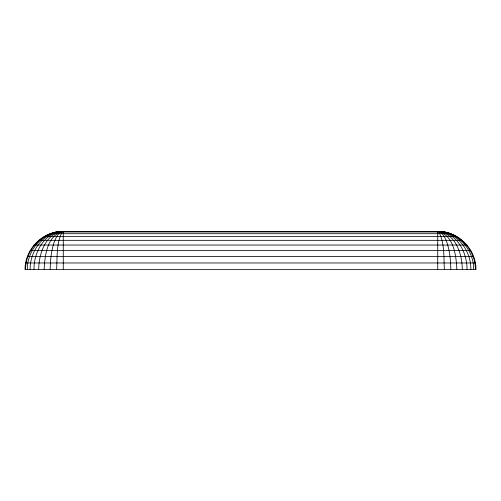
<?xml version="1.0" encoding="UTF-8"?>
<svg xmlns="http://www.w3.org/2000/svg" width="501" height="501" viewBox="0 0 501 501"><rect width="100%" height="100%" fill="white"/><g stroke="black" fill="none" stroke-linecap="round" stroke-linejoin="round"><path stroke-width="0.75" d="M56.626 269.607C57.333 257.101 56.231 243.398 62.111 231.976L63.264 231.393L437.736 231.393C458.171 231.042 476.301 249.179 475.95 269.607L25.05 269.607C24.699 249.179 42.829 231.042 63.264 231.393L63.264 269.607M50.194 269.607C50.319 259.706 51.309 249.648 54.859 240.336C56.563 236.654 58.723 231.938 63.264 231.393C42.923 231.074 25.25 249.398 25.632 269.607M44.157 269.607C44.758 255.861 47.081 234.875 63.264 231.393C43.192 231.199 26.922 250.055 27.355 269.607M38.702 269.607C38.709 254.226 45.391 233.071 63.264 231.393C43.65 231.475 29.722 251.133 30.166 269.607M33.993 269.607C33.655 252.567 44.345 232.032 63.264 231.393M56.626 231.976L444.374 231.976M50.194 233.698L450.806 233.698M44.157 236.516L456.843 236.516M38.702 240.336L462.298 240.336M33.993 245.045L467.007 245.045M30.166 250.5L470.834 250.5M27.355 256.537L473.645 256.537M25.632 262.969L475.368 262.969M437.736 269.607L437.736 231.393C458.077 231.074 475.75 249.398 475.368 269.607M444.374 269.607C443.667 257.101 444.769 243.398 438.889 231.976L437.736 231.393C457.808 231.199 474.078 250.055 473.645 269.607M450.806 269.607C450.681 259.706 449.691 249.648 446.14 240.336C444.437 236.654 442.277 231.938 437.736 231.393C457.35 231.475 471.278 251.133 470.834 269.607M456.843 269.607C456.242 255.861 453.919 234.875 437.736 231.393C456.655 232.032 467.345 252.567 467.007 269.607M437.736 231.393C455.609 233.071 462.291 254.226 462.298 269.607"/></g></svg>
